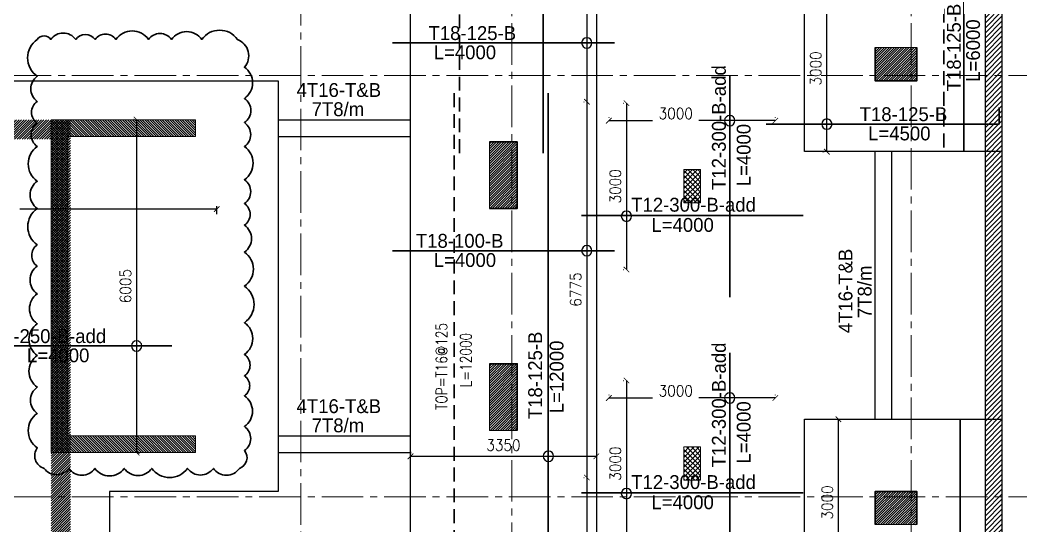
# Model space of a CAD drawing. Header units: millimetres. Extents: x -967280 to 3852, y 2833 to 1955156.
# Drawn here: x -710691 to -692652, y 396213 to 405335 of the extents above; entities that cross this region are included whole.
import ezdxf

# ---------------------------------------------------------------- set-up
doc = ezdxf.new("R2010")
doc.units = ezdxf.units.MM
doc.header["$LTSCALE"] = 1000
doc.header["$PDMODE"] = 35
doc.header["$PDSIZE"] = 25
doc.linetypes.add('$0$DASHED2', pattern=[0.375, 0.25, -0.125])
doc.linetypes.add('Columns_Structural070816$0$CENTER2', pattern=[1.125, 0.75, -0.125, 0.125, -0.125])
for name, color, linetype in [('_N-DIM 3', 7, 'Continuous'), ('B05-FIRST FLOOR PLAN$0$STR_ROOF RFT$0$S-SYMB', 30, 'Continuous'), ('R.C. footing', 4, 'Continuous'), ('S - BATH Hach', 1, 'Continuous'), ('S - col hach', 1, 'Continuous'), ('S -Beams', 2, 'Continuous')]:
    doc.layers.add(name, color=color, linetype=linetype)
for name, color, linetype, lineweight in [('S - column', 6, 'Continuous', 60), ('ST-000-AXIS', 9, 'Columns_Structural070816$0$CENTER2', 9), ('ST-203-SLAB-TXT', 7, 'Continuous', 30), ('ST-RFT-BOT', 2, '$0$DASHED2', 30), ('ST-RFT-TOP', 5, '$0$DASHED2', 30)]:
    doc.layers.add(name, color=color, linetype=linetype, lineweight=lineweight)
doc.styles.add('B05-FIRST FLOOR PLAN$0$T25-100', font='STENCIL.shx', dxfattribs={"height": 250})
doc.styles.add('hcc_E_Text', font='romans.shx', dxfattribs={"width": 0.8})
doc.styles.add('TUNELNO', font='romans.shx', dxfattribs={"width": 0.9})
doc.dimstyles.new('Copy(2) of DSEC', dxfattribs={"dimtxt": 200, "dimasz": 100, "dimexe": 50, "dimexo": 80, "dimgap": 100, "dimtad": 1, "dimdec": 0, "dimrnd": 5, "dimzin": 0, "dimdsep": 46, "dimtxsty": 'TUNELNO', "dimblk": 'ARCHTICK', "dimcen": 0.09, "dimclrd": 1, "dimclre": 1, "dimclrt": 3, "dimadec": 0, "dimazin": 0, "dimtfac": 0.78125, "dimtdec": 0, "dimtix": 1, "dimtmove": 2, "dimatfit": 3, "dimldrblk": 'ARCHTICK', "dimfxl": 1, "dimtolj": 1, "dimtzin": 0, "dimarcsym": 0})
pattern_1 = [(45, (-1157727.56, -23202.353), (-44.9012806, 44.9012806), []), (135, (-1157727.56, -23202.353), (-44.9012806, -44.9012806), [])]

# ---------------------------------------------------------------- blocks, each defined once
blk = doc.blocks.new('A$C46269fcd new')
at = {"layer": 'S - BATH Hach', "ltscale": 30, "transparency": 33554483}
h = blk.add_hatch(dxfattribs=at)
h.set_pattern_fill('ANSI31', color=1, scale=20)
h.set_pattern_definition([(45, (643184.17, -484711.8), (-44.9012806, 44.9012806), [])])
h.paths.add_polyline_path([(47835, 35800), (47835, -9200), (-6100, -9200), (-6100, 35800), (-5800, 35800), (-5800, -8900), (47535, -8900), (47535, 35800)])
at = {"layer": 'R.C. footing', "color": 4, "ltscale": 30}
blk.add_lwpolyline([(47835, 35800), (47835, -9200), (-6100, -9200), (-6100, 35800), (-5800, 35800), (-5800, -8900), (47535, -8900), (47535, 35800)], close=True, dxfattribs=at)
blk = doc.blocks.new('FROM FOUNDATION TO UPPER LOWER BASEMENT_COLUMNS(new2)')
at = {"layer": 'S - col hach'}
h = blk.add_hatch(dxfattribs=at)
h.set_pattern_fill('ANSI31', color=256, scale=10)
h.set_pattern_definition([(45, (193250.144, -599612.31), (-22.4506403, 22.4506403), [])])
h.paths.add_polyline_path([(462706, 627440), (463199, 627440), (463199, 628040), (462449, 628040), (462449, 627440)])
h = blk.add_hatch(dxfattribs=at)
h.set_pattern_fill('ANSI31', color=256, scale=10, angle=-90)
h.set_pattern_definition([(315, (-770003.16, 861038.448), (22.4506403, 22.4506403), [])])
h.paths.add_polyline_path([(450199, 621040), (447899, 621040), (447899, 626440), (450199, 626440), (450199, 626740), (447599, 626740), (447599, 620740), (450199, 620740)])
h = blk.add_hatch(dxfattribs=at)
h.set_pattern_fill('ANSI31', color=256, scale=10)
h.set_pattern_definition([(45, (193250.144, -601912.31), (-22.4506403, 22.4506403), [])])
h.paths.add_polyline_path([(455999, 625140), (455999, 626340), (455499, 626340), (455499, 625140)])
h = blk.add_hatch(dxfattribs=at)
h.set_pattern_fill('ANSI31', color=256, scale=10)
h.set_pattern_definition([(45, (-119733.897, -851549.915), (-22.4506403, 22.4506403), [])])
h.paths.add_polyline_path([(455999, 622340), (455499, 622340), (455499, 621140), (455999, 621140)])
h = blk.add_hatch(dxfattribs=at)
h.set_pattern_fill('ANSI31', color=256, scale=10)
h.set_pattern_definition([(45, (193250.144, -607512.31), (-22.4506403, 22.4506403), [])])
h.paths.add_polyline_path([(462706, 619440), (463199, 619440), (463199, 620040), (462449, 620040), (462449, 619440)])
at = {"layer": 'S - column', "lineweight": 15}
for points in [[(462449, 627440), (463199, 627440), (463199, 628040), (462449, 628040)], [(450199, 621040), (447899, 621040), (447899, 626440), (450199, 626440), (450199, 626740), (447599, 626740), (447599, 620740), (450199, 620740)], [(455499, 625140), (455999, 625140), (455999, 626340), (455499, 626340)], [(455499, 621140), (455999, 621140), (455999, 622340), (455499, 622340)], [(462449, 619440), (463199, 619440), (463199, 620040), (462449, 620040)]]:
    blk.add_lwpolyline(points, close=True, dxfattribs=at)
at = {"layer": 'ST-RFT-BOT', "color": 7, "linetype": 'Continuous', "ltscale": 30}
for points in [[(463199, 628040), (463199, 627440), (462449, 627440), (462449, 628040)], [(455499, 626340), (455999, 626340), (455999, 625140), (455499, 625140)], [(455499, 622340), (455999, 622340), (455999, 621140)], [(463199, 619440), (463199, 620040), (462449, 620040), (462449, 619440)]]:
    blk.add_lwpolyline(points, dxfattribs=at)
blk = doc.blocks.new('_ArchTick')
at = {"color": 0, "linetype": 'ByBlock', "const_width": 0.15}
blk.add_lwpolyline([(-0.5, -0.5), (0.5, 0.5)], dxfattribs=at)
blk = doc.blocks.new('*D250')
at = {"layer": '_N-DIM 3', "color": 1, "lineweight": -2, "ltscale": 30, "transparency": 16777216}
for p, q in [((-717145, 401832), (-717145, 401978)), ((-717145, 401928), (-711676, 401928)), ((-707145, 401928), (-710696, 401928)), ((-707145, 401832), (-707145, 401978))]:
    blk.add_line(p, q, dxfattribs=at)
at = {"layer": 'Defpoints', "color": 0, "ltscale": 30, "transparency": 16777216}
for p in [(-717145, 401928), (-717145, 401752), (-707145, 401752)]:
    blk.add_point(p, dxfattribs=at)
at = {"layer": '_N-DIM 3', "color": 1, "lineweight": -2, "ltscale": 30, "transparency": 16777216, "xscale": 100, "yscale": 100, "zscale": 100, "rotation": 180}
blk.add_blockref('_ArchTick', (-717145, 401928), dxfattribs=at)
at = {"layer": '_N-DIM 3', "color": 1, "lineweight": -2, "ltscale": 30, "transparency": 16777216, "xscale": 100, "yscale": 100, "zscale": 100}
blk.add_blockref('_ArchTick', (-707145, 401928), dxfattribs=at)
at = {"layer": '_N-DIM 3', "color": 3, "ltscale": 30, "transparency": 16777216, "insert": (-711186, 401791), "char_height": 200, "attachment_point": 5, "style": 'TUNELNO'}
blk.add_mtext('\\A1;10000', dxfattribs=at)
blk = doc.blocks.new('*D275')
at = {"layer": '_N-DIM 3', "color": 1, "lineweight": -2, "ltscale": 30, "transparency": 16777216}
for p, q in [((-699820, 398837), (-699812, 398837)), ((-699762, 398837), (-699762, 395837)), ((-699820, 395837), (-699812, 395837))]:
    blk.add_line(p, q, dxfattribs=at)
at = {"layer": 'Defpoints', "color": 0, "ltscale": 30, "transparency": 16777216}
for p in [(-699740, 398837), (-699762, 395837), (-699740, 395837)]:
    blk.add_point(p, dxfattribs=at)
at = {"layer": '_N-DIM 3', "color": 1, "lineweight": -2, "ltscale": 30, "transparency": 16777216, "xscale": 100, "yscale": 100, "zscale": 100}
for p, rotation in [((-699762, 398837), 90), ((-699762, 395837), 270)]:
    blk.add_blockref('_ArchTick', p, dxfattribs=dict(at, rotation=rotation))
at = {"layer": '_N-DIM 3', "color": 3, "ltscale": 30, "transparency": 16777216, "insert": (-699962, 397337), "char_height": 200, "attachment_point": 5, "rotation": 90, "style": 'TUNELNO'}
blk.add_mtext('\\A1;3000', dxfattribs=at)
blk = doc.blocks.new('*D276')
at = {"layer": '_N-DIM 3', "color": 1, "lineweight": -2, "ltscale": 30, "transparency": 16777216}
for p, q in [((-700079, 398579), (-700079, 398571)), ((-700079, 398521), (-699291, 398521)), ((-697079, 398521), (-698456, 398521)), ((-697079, 398579), (-697079, 398571))]:
    blk.add_line(p, q, dxfattribs=at)
at = {"layer": 'Defpoints', "color": 0, "ltscale": 30, "transparency": 16777216}
for p in [(-700079, 398521), (-700079, 398499), (-697079, 398499)]:
    blk.add_point(p, dxfattribs=at)
at = {"layer": '_N-DIM 3', "color": 1, "lineweight": -2, "ltscale": 30, "transparency": 16777216, "xscale": 100, "yscale": 100, "zscale": 100, "rotation": 180}
blk.add_blockref('_ArchTick', (-700079, 398521), dxfattribs=at)
at = {"layer": '_N-DIM 3', "color": 1, "lineweight": -2, "ltscale": 30, "transparency": 16777216, "xscale": 100, "yscale": 100, "zscale": 100}
blk.add_blockref('_ArchTick', (-697079, 398521), dxfattribs=at)
at = {"layer": '_N-DIM 3', "color": 3, "ltscale": 30, "transparency": 16777216, "insert": (-698873, 398649), "char_height": 200, "attachment_point": 5, "style": 'TUNELNO'}
blk.add_mtext('\\A1;3000', dxfattribs=at)
blk = doc.blocks.new('*D277')
at = {"layer": '_N-DIM 3', "color": 1, "lineweight": -2, "ltscale": 30, "transparency": 16777216}
for p, q in [((-699820, 403837), (-699812, 403837)), ((-699762, 403837), (-699762, 400837)), ((-699820, 400837), (-699812, 400837))]:
    blk.add_line(p, q, dxfattribs=at)
at = {"layer": 'Defpoints', "color": 0, "ltscale": 30, "transparency": 16777216}
for p in [(-699740, 403837), (-699762, 400837), (-699740, 400837)]:
    blk.add_point(p, dxfattribs=at)
at = {"layer": '_N-DIM 3', "color": 1, "lineweight": -2, "ltscale": 30, "transparency": 16777216, "xscale": 100, "yscale": 100, "zscale": 100}
for p, rotation in [((-699762, 403837), 90), ((-699762, 400837), 270)]:
    blk.add_blockref('_ArchTick', p, dxfattribs=dict(at, rotation=rotation))
at = {"layer": '_N-DIM 3', "color": 3, "ltscale": 30, "transparency": 16777216, "insert": (-699962, 402337), "char_height": 200, "attachment_point": 5, "rotation": 90, "style": 'TUNELNO'}
blk.add_mtext('\\A1;3000', dxfattribs=at)
blk = doc.blocks.new('*D278')
at = {"layer": '_N-DIM 3', "color": 1, "lineweight": -2, "ltscale": 30, "transparency": 16777216}
for p, q in [((-700079, 403579), (-700079, 403571)), ((-697079, 403579), (-697079, 403571)), ((-700079, 403521), (-699291, 403521)), ((-697079, 403521), (-698456, 403521))]:
    blk.add_line(p, q, dxfattribs=at)
at = {"layer": 'Defpoints', "color": 0, "ltscale": 30, "transparency": 16777216}
for p in [(-700079, 403521), (-700079, 403499), (-697079, 403499)]:
    blk.add_point(p, dxfattribs=at)
at = {"layer": '_N-DIM 3', "color": 1, "lineweight": -2, "ltscale": 30, "transparency": 16777216, "xscale": 100, "yscale": 100, "zscale": 100, "rotation": 180}
blk.add_blockref('_ArchTick', (-700079, 403521), dxfattribs=at)
at = {"layer": '_N-DIM 3', "color": 1, "lineweight": -2, "ltscale": 30, "transparency": 16777216, "xscale": 100, "yscale": 100, "zscale": 100}
blk.add_blockref('_ArchTick', (-697079, 403521), dxfattribs=at)
at = {"layer": '_N-DIM 3', "color": 3, "ltscale": 30, "transparency": 16777216, "insert": (-698873, 403649), "char_height": 200, "attachment_point": 5, "style": 'TUNELNO'}
blk.add_mtext('\\A1;3000', dxfattribs=at)
blk = doc.blocks.new('*D337')
at = {"layer": '_N-DIM 3', "color": 1, "lineweight": -2, "transparency": 16777216}
for p, q in [((-708634, 403540), (-708640, 403540)), ((-708590, 403540), (-708590, 397535)), ((-708568, 397535), (-708540, 397535))]:
    blk.add_line(p, q, dxfattribs=at)
at = {"layer": 'Defpoints', "color": 0, "transparency": 16777216}
for p in [(-708554, 403540), (-708648, 397535), (-708590, 397535)]:
    blk.add_point(p, dxfattribs=at)
at = {"layer": '_N-DIM 3', "color": 1, "lineweight": -2, "transparency": 16777216, "xscale": 100, "yscale": 100, "zscale": 100}
for p, rotation in [((-708590, 403540), 90), ((-708590, 397535), 270)]:
    blk.add_blockref('_ArchTick', p, dxfattribs=dict(at, rotation=rotation))
at = {"layer": '_N-DIM 3', "color": 3, "transparency": 16777216, "insert": (-708790, 400537), "char_height": 200, "attachment_point": 5, "rotation": 90, "style": 'TUNELNO'}
blk.add_mtext('\\A1;6005', dxfattribs=at)
blk = doc.blocks.new('*D341')
at = {"layer": '_N-DIM 3', "color": 1, "lineweight": -2, "transparency": 16777216}
for p, q in [((-700532, 403862), (-700526, 403862)), ((-700476, 403862), (-700476, 397087)), ((-700532, 397087), (-700526, 397087))]:
    blk.add_line(p, q, dxfattribs=at)
at = {"layer": 'Defpoints', "color": 0, "transparency": 16777216}
for p in [(-700452, 403862), (-700476, 397087), (-700452, 397087)]:
    blk.add_point(p, dxfattribs=at)
at = {"layer": '_N-DIM 3', "color": 1, "lineweight": -2, "transparency": 16777216, "xscale": 100, "yscale": 100, "zscale": 100}
for p, rotation in [((-700476, 403862), 90), ((-700476, 397087), 270)]:
    blk.add_blockref('_ArchTick', p, dxfattribs=dict(at, rotation=rotation))
at = {"layer": '_N-DIM 3', "color": 3, "transparency": 16777216, "insert": (-700676, 400475), "char_height": 200, "attachment_point": 5, "rotation": 90, "style": 'TUNELNO'}
blk.add_mtext('\\A1;6775', dxfattribs=at)
blk = doc.blocks.new('*D346')
at = {"layer": '_N-DIM 3', "color": 1, "lineweight": -2, "transparency": 16777216}
for p, q in [((-696230, 405962), (-696200, 405962)), ((-696150, 402962), (-696150, 405962)), ((-696230, 402962), (-696200, 402962))]:
    blk.add_line(p, q, dxfattribs=at)
at = {"layer": 'Defpoints', "color": 0, "transparency": 16777216}
for p in [(-696150, 405962), (-696150, 405962), (-696150, 402962)]:
    blk.add_point(p, dxfattribs=at)
at = {"layer": '_N-DIM 3', "color": 1, "lineweight": -2, "transparency": 16777216, "xscale": 100, "yscale": 100, "zscale": 100}
for p, rotation in [((-696150, 405962), 90), ((-696150, 402962), 270)]:
    blk.add_blockref('_ArchTick', p, dxfattribs=dict(at, rotation=rotation))
at = {"layer": '_N-DIM 3', "color": 3, "transparency": 16777216, "insert": (-696350, 404462), "char_height": 200, "attachment_point": 5, "rotation": 90, "style": 'TUNELNO'}
blk.add_mtext('\\A1;3000', dxfattribs=at)
blk = doc.blocks.new('*D350')
at = {"layer": '_N-DIM 3', "color": 1, "lineweight": -2, "transparency": 16777216}
for p, q in [((-696022, 398137), (-695992, 398137)), ((-695942, 395137), (-695942, 398137)), ((-696022, 395137), (-695992, 395137))]:
    blk.add_line(p, q, dxfattribs=at)
at = {"layer": 'Defpoints', "color": 0, "transparency": 16777216}
for p in [(-695942, 398137), (-695942, 398137), (-695942, 395137)]:
    blk.add_point(p, dxfattribs=at)
at = {"layer": '_N-DIM 3', "color": 1, "lineweight": -2, "transparency": 16777216, "xscale": 100, "yscale": 100, "zscale": 100}
for p, rotation in [((-695942, 398137), 90), ((-695942, 395137), 270)]:
    blk.add_blockref('_ArchTick', p, dxfattribs=dict(at, rotation=rotation))
at = {"layer": '_N-DIM 3', "color": 3, "transparency": 16777216, "insert": (-696142, 396637), "char_height": 200, "attachment_point": 5, "rotation": 90, "style": 'TUNELNO'}
blk.add_mtext('\\A1;3000', dxfattribs=at)
blk = doc.blocks.new('*D311')
at = {"layer": '_N-DIM 3', "color": 1, "lineweight": -2, "transparency": 16777216}
for p, q in [((-700532, 408862), (-700526, 408862)), ((-700476, 408862), (-700476, 403862)), ((-700532, 403862), (-700526, 403862))]:
    blk.add_line(p, q, dxfattribs=at)
at = {"layer": 'Defpoints', "color": 0, "transparency": 16777216}
for p in [(-700452, 408862), (-700476, 403862), (-700452, 403862)]:
    blk.add_point(p, dxfattribs=at)
at = {"layer": '_N-DIM 3', "color": 1, "lineweight": -2, "transparency": 16777216, "xscale": 100, "yscale": 100, "zscale": 100}
for p, rotation in [((-700476, 408862), 90), ((-700476, 403862), 270)]:
    blk.add_blockref('_ArchTick', p, dxfattribs=dict(at, rotation=rotation))
at = {"layer": '_N-DIM 3', "color": 3, "transparency": 16777216, "insert": (-700676, 406362), "char_height": 200, "attachment_point": 5, "rotation": 90, "style": 'TUNELNO'}
blk.add_mtext('\\A1;5000', dxfattribs=at)
blk = doc.blocks.new('*D312')
at = {"layer": '_N-DIM 3', "color": 1, "lineweight": -2, "transparency": 16777216}
for p, q in [((-700532, 397087), (-700526, 397087)), ((-700476, 397087), (-700476, 392087)), ((-700532, 392087), (-700526, 392087))]:
    blk.add_line(p, q, dxfattribs=at)
at = {"layer": 'Defpoints', "color": 0, "transparency": 16777216}
for p in [(-700452, 397087), (-700476, 392087), (-700452, 392087)]:
    blk.add_point(p, dxfattribs=at)
at = {"layer": '_N-DIM 3', "color": 1, "lineweight": -2, "transparency": 16777216, "xscale": 100, "yscale": 100, "zscale": 100}
for p, rotation in [((-700476, 397087), 90), ((-700476, 392087), 270)]:
    blk.add_blockref('_ArchTick', p, dxfattribs=dict(at, rotation=rotation))
at = {"layer": '_N-DIM 3', "color": 3, "transparency": 16777216, "insert": (-700676, 394587), "char_height": 200, "attachment_point": 5, "rotation": 90, "style": 'TUNELNO'}
blk.add_mtext('\\A1;5000', dxfattribs=at)
blk = doc.blocks.new('sm 12')
at = {"layer": 'S - col hach'}
h = blk.add_hatch(dxfattribs=at)
h.set_pattern_fill('ANSI31', color=256, scale=10)
h.set_pattern_definition([(45, (785574.697, -401549.418), (-22.4506403, 22.4506403), [])])
h.paths.add_polyline_path([(5475, 1988), (-5037, 1988), (-5037, -4012), (-2475, -4012), (-2475, -7712), (5475, -7712)])
h.paths.add_polyline_path([(0, 1638), (0, -512), (350, -512), (350, 1638), (5125, 1638), (5125, -7362), (2425, -7362), (2425, -7012), (1925, -7012), (1925, -7362), (350, -7362), (350, -1012), (0, -1012), (0, -7362), (-2125, -7362), (-2125, -3662), (-4687, -3662), (-4687, 1638)], flags=16)
at = {"layer": 'S -Beams', "const_width": 0.02}
blk.add_lwpolyline([(5475, 1988), (-5037, 1988), (-5037, -4012), (-2475, -4012), (-2475, -7712), (5475, -7712)], close=True, dxfattribs=at)
at = {"layer": 'S -Beams'}
blk.add_lwpolyline([(1925, -7362, 0, 0, 0), (350, -7362, 0, 0, 0), (350, -1012, 0, 0, 0), (0, -1012, 0.02, 0.02, 0), (0, -7362, 0.02, 0.02, 0), (-2125, -7362, 0.02, 0.02, 0), (-2125, -3662, 0.02, 0.02, 0), (-4687, -3662, 0.02, 0.02, 0), (-4687, 1638, 0.02, 0.02, 0), (0, 1638, 0.02, 0.02, 0), (0, -512, 0, 0, 0), (350, -512, 0, 0, 0), (350, 1638, 0, 0, 0), (5125, 1638, 0, 0, 0), (5125, -7362, 0, 0, 0), (2425, -7362, 0, 0, 0), (2425, -7012, 0, 0, 0), (1925, -7012, 0, 0, 0)], format="xyseb", close=True, dxfattribs=at)
blk = doc.blocks.new('*D313')
at = {"layer": '_N-DIM 3', "color": 1, "lineweight": -2, "ltscale": 30, "transparency": 16777216}
for p, q in [((-703654, 397550), (-703654, 397520)), ((-703654, 397470), (-700304, 397470)), ((-700304, 397550), (-700304, 397520))]:
    blk.add_line(p, q, dxfattribs=at)
at = {"layer": 'Defpoints', "color": 0, "ltscale": 30, "transparency": 16777216}
for p in [(-703654, 397470), (-700304, 397470), (-700304, 397470)]:
    blk.add_point(p, dxfattribs=at)
at = {"layer": '_N-DIM 3', "color": 1, "lineweight": -2, "ltscale": 30, "transparency": 16777216, "xscale": 100, "yscale": 100, "zscale": 100, "rotation": 180}
blk.add_blockref('_ArchTick', (-703654, 397470), dxfattribs=at)
at = {"layer": '_N-DIM 3', "color": 1, "lineweight": -2, "ltscale": 30, "transparency": 16777216, "xscale": 100, "yscale": 100, "zscale": 100}
blk.add_blockref('_ArchTick', (-700304, 397470), dxfattribs=at)
at = {"layer": '_N-DIM 3', "color": 3, "ltscale": 30, "transparency": 16777216, "insert": (-701979, 397670), "char_height": 200, "attachment_point": 5, "style": 'TUNELNO'}
blk.add_mtext('\\A1;3350', dxfattribs=at)
blk = doc.blocks.new('AXES-00')
at = {"layer": 'ST-000-AXIS'}
for p, q in [((552098.9, 695813.8), (552098.9, 750979.6)), ((555898.9, 750979.6), (555898.9, 695813.8)), ((563098.9, 750979.6), (563098.9, 695813.8)), ((575723.2, 727539.7), (505674.3, 727539.7)), ((575723.2, 719939.7), (505674.3, 719939.7))]:
    blk.add_line(p, q, dxfattribs=at)

msp = doc.modelspace()

# ---------------------------------------------------------------- hatches: boundary and pattern name
at = {"layer": 'S - col hach'}
h = msp.add_hatch(dxfattribs=at)
h.set_pattern_fill('ANSI37', color=3, scale=20)
h.set_pattern_definition(pattern_1)
h.paths.add_polyline_path([(-698728.6, 402637.4), (-698428.6, 402637.4), (-698428.6, 402037.4), (-698728.6, 402037.4)])
h = msp.add_hatch(dxfattribs=at)
h.set_pattern_fill('ANSI37', color=3, scale=20)
h.set_pattern_definition(pattern_1)
h.paths.add_polyline_path([(-698728.6, 397637.4), (-698428.6, 397637.4), (-698428.6, 397037.4), (-698728.6, 397037.4)])

# ---------------------------------------------------------------- linework, layer by layer
at = {"layer": 'B05-FIRST FLOOR PLAN$0$STR_ROOF RFT$0$S-SYMB', "extrusion": (0, 0, -1)}
for centre in [(700476.3, 404921.6), (697900.5, 403521), (696150.1, 403459), (699762.2, 401798.1), (700476.3, 401176.5), (708589.9, 399458.3), (697900.5, 398521), (701169, 397469.7), (699762.2, 396798.1)]:
    msp.add_circle(centre, 92.8, dxfattribs=at)
at = {"layer": 'R.C. footing'}
for p, q in [((-706038.1, 403537.4), (-703653.7, 403537.4)), ((-706038.1, 403237.4), (-703653.7, 403237.4)), ((-695278.7, 398137.4), (-695278.7, 402962.4)), ((-694978.7, 398137.4), (-694978.7, 402962.4)), ((-706038.1, 397837.4), (-703653.7, 397837.4)), ((-706038.1, 397537.4), (-703653.7, 397537.4))]:
    msp.add_line(p, q, dxfattribs=at)
for points in [[(-710828.7, 393137.4), (-710828.7, 386262.3), (-734632, 386262.3), (-734632, 414787.3), (-710828.7, 414787.3), (-710828.7, 404237.4), (-706038.1, 404237.4), (-706038.1, 396837.4), (-709078.7, 396837.4), (-709078.7, 393137.4)], [(-692993.7, 408962.4), (-692993.7, 402962.4), (-696553.7, 402962.4), (-696553.7, 408962.4)], [(-703653.7, 408862.4), (-700303.7, 408862.4), (-700303.7, 392087.4), (-703653.7, 392087.4)], [(-692993.7, 398137.4), (-692993.7, 392137.4), (-696553.7, 392137.4), (-696553.7, 398137.4)]]:
    msp.add_lwpolyline(points, close=True, dxfattribs=at)
at = {"layer": 'S - column', "lineweight": 15}
for points in [[(-698728.6, 402637.4), (-698428.6, 402637.4), (-698428.6, 402037.4), (-698728.6, 402037.4)], [(-698728.6, 397637.4), (-698428.6, 397637.4), (-698428.6, 397037.4), (-698728.6, 397037.4)]]:
    msp.add_lwpolyline(points, close=True, dxfattribs=at)
at = {"layer": 'ST-RFT-BOT', "ltscale": 90}
for p, q in [((-701263.7, 408934.9), (-701263.7, 402934.9)), ((-701170.9, 404014.9), (-701170.9, 392014.9))]:
    msp.add_line(p, q, dxfattribs=at)
at = {"layer": 'ST-RFT-BOT', "ltscale": 30}
msp.add_line((-707953.7, 399458.3), (-711953.7, 399458.3), dxfattribs=at)
for points in [[(-693680.1, 402962.4), (-693680.1, 408962.4)], [(-703978.7, 404921.6), (-699978.7, 404921.6)], [(-697900.5, 400336.8), (-697900.5, 400894), (-697900.5, 403779.7), (-697900.5, 404336.8)], [(-693043.7, 403759), (-693043.7, 403459), (-697243.7, 403459)], [(-696574.8, 401809.3), (-697055.1, 401809.3), (-700094.6, 401809.3), (-700574.8, 401809.3)], [(-703978.7, 401176.5), (-699978.7, 401176.5)], [(-697900.5, 395336.8), (-697900.5, 395894), (-697900.5, 398779.7), (-697900.5, 399336.8)], [(-693748.9, 392137.4), (-693748.9, 398137.4)], [(-696574.8, 396809.3), (-697055.1, 396809.3), (-700094.6, 396809.3), (-700574.8, 396809.3)]]:
    msp.add_lwpolyline(points, dxfattribs=at)
at = {"layer": 'ST-RFT-BOT', "color": 5, "linetype": 'Continuous'}
msp.add_lwpolyline([(-710380.5, 404984.2, 0.5205671), (-710380.5, 404320.3, 0.5205671), (-710380.5, 403868.5, 0.5205671), (-710380.5, 403473.2, 0.5205671), (-710380.5, 403054.3, 0.5205671), (-710380.5, 402429.2, 0.5205671), (-710380.5, 401937.9, 0.5205671), (-710380.5, 401281.5, 0.5205671), (-710380.5, 400898.8, 0.5205671), (-710380.5, 400398, 0.5205671), (-710380.5, 399860.4, 0.5205671), (-710380.5, 399287.3, 0.5205671), (-710380.5, 398716.2, 0.5205671), (-710380.5, 398243.6, 0.5205671), (-710380.5, 397622.4, 0.5205671), (-710255.2, 397252.5, 0.5205671), (-709812, 397252.5, 0.5205671), (-709341.2, 397252.5, 0.5205671), (-708812.4, 397252.5, 0.5205671), (-708316.2, 397252.5, 0.5205671), (-707672.7, 397252.5, 0.5205671), (-707207, 397252.5, 0.5205671), (-706735.6, 397252.5, 0.5205671), (-706645.4, 397573.7, 0.5205671), (-706645.4, 398004.3, 0.5205671), (-706645.4, 398560.6, 0.5205671), (-706645.4, 398919.9, 0.5205671), (-706645.4, 399305.7, 0.5205671), (-706645.4, 399878.7, 0.5205671), (-706645.4, 400537.9, 0.5205671), (-706645.4, 401150.3, 0.5205671), (-706645.4, 401636.9, 0.5205671), (-706645.4, 402025.2, 0.5205671), (-706645.4, 402456.1, 0.5205671), (-706645.4, 403054.5, 0.5205671), (-706645.4, 403484.7, 0.5205671), (-706645.4, 403921.6, 0.5205671), (-706645.4, 404484.2, 0.5205671), (-706771.7, 404984.2, 0.5205671), (-707414.4, 404984.2, 0.5205671), (-707961.6, 404984.2, 0.5205671), (-708374.7, 404984.2, 0.5205671), (-708963.4, 404984.2, 0.5205671), (-709337.9, 404984.2, 0.5205671), (-709687.3, 404984.2, 0.5205671), (-710136.1, 404984.2, 0.5205671)], format="xyb", close=True, dxfattribs=at)
at = {"layer": 'ST-RFT-TOP'}
msp.add_line((-702868.8, 404014.9), (-702868.8, 392014.9), dxfattribs=at)
for points in [[(-701768.5, 408812.4), (-702768.5, 408812.4), (-702768.5, 402812.4)], [(-693444.7, 408912.4), (-694044.7, 408912.4), (-694044.7, 403012.4)]]:
    msp.add_lwpolyline(points, dxfattribs=at)

# ---------------------------------------------------------------- block references
at = {"layer": '_N-DIM 3', "color": 6, "linetype": 'Continuous', "ltscale": 30}
msp.add_blockref('AXES-00', (-1257727.6, -323202.4), dxfattribs=at)
at = {"layer": 'S - column', "color": 7, "true_color": 0xffffff}
msp.add_blockref('A$C46269fcd new', (-740828.7, 387237.4), dxfattribs=at)
at = {"layer": 'S - column'}
msp.add_blockref('FROM FOUNDATION TO UPPER LOWER BASEMENT_COLUMNS(new2)', (-1157727.6, -223202.4), dxfattribs=at)
at = {"layer": 'ST-RFT-BOT', "color": 3, "linetype": 'Continuous'}
msp.add_blockref('sm 12', (-715253.7, 401549.4), dxfattribs=at)

# ---------------------------------------------------------------- texts
at = {"layer": 'ST-203-SLAB-TXT', "style": 'B05-FIRST FLOOR PLAN$0$T25-100'}
for s, p in [('T18-125-B', (-693735.7, 404049.8)), ('L=6000', (-693390.4, 404221.8)), ('4T16-T&B', (-695689.6, 399688.2)), ('7T8/m', (-695343.2, 399960.3)), ('T18-125-B', (-701281.7, 398138.4)), ('L=12000', (-700896.3, 398245.2))]:
    msp.add_text(s, height=250, rotation=90, dxfattribs=at).set_placement(p)
for s, p in [('T18-125-B', (-703330.1, 404974.4)), ('L=4000', (-703236.2, 404628)), ('4T16-T&B', (-705707.6, 403948.3)), ('7T8/m', (-705435.4, 403601.9)), ('T18-125-B', (-695559.1, 403511.8)), ('L=4500', (-695406.5, 403165.4)), ('T18-100-B', (-703557.5, 401229.3)), ('L=4000', (-703236.2, 400882.9)), ('4T16-T&B', (-705707.6, 398248.3)), ('7T8/m', (-705435.4, 397901.9))]:
    msp.add_text(s, height=250, dxfattribs=at).set_placement(p)
at = {"layer": 'ST-203-SLAB-TXT', "color": 6, "style": 'B05-FIRST FLOOR PLAN$0$T25-100'}
for s, p in [('T12-300-B-add', (-697971, 402271)), ('L=4000', (-697524.3, 402336.8)), ('T12-300-B-add', (-697971, 397271)), ('L=4000', (-697524.3, 397336.8))]:
    msp.add_text(s, height=250, rotation=90, dxfattribs=at).set_placement(p)
for s, p in [('T12-300-B-add', (-699677.2, 401879.8)), ('L=4000', (-699311.8, 401515.7)), ('T16-250-B-add', (-711387.1, 399511)), ('L=4000', (-710565.6, 399164.7)), ('T12-300-B-add', (-699677.2, 396879.8)), ('L=4000', (-699311.8, 396515.7))]:
    msp.add_text(s, height=250, dxfattribs=at).set_placement(p)
at = {"layer": 'ST-203-SLAB-TXT', "color": 3, "style": 'hcc_E_Text', "width": 0.8}
for s, p in [('TOP=T16@125', (-702995.7, 398308.9)), ('L=12000', (-702555.7, 398714.3))]:
    msp.add_text(s, height=200, rotation=90, dxfattribs=at).set_placement(p)

# ---------------------------------------------------------------- dimensions: what is measured, and where the dimension line sits
at = {"layer": '_N-DIM 3', "color": 7}
for base, p1, p2, picture, middle in [((-700476.3, 403862.4), (-700451.5, 408862.4), (-700451.5, 403862.4), '*D311', (-700676.3, 406362.4)), ((-696150.1, 405962.4), (-696150.1, 402962.4), (-696150.1, 405962.4), '*D346', (-696350.1, 404462.4)), ((-700476.3, 397087.4), (-700451.5, 403862.4), (-700451.5, 397087.4), '*D341', (-700676.3, 400474.9)), ((-708589.8856, 397535.1426), (-708553.9077, 403539.5938), (-708648.1551, 397535.1426), '*D337', (-708789.8856, 400537.3682)), ((-695941.5, 398137.5), (-695941.5, 395137.5), (-695941.5, 398137.5), '*D350', (-696141.5, 396637.5)), ((-700476.4, 392087.4), (-700451.6, 397087.4), (-700451.6, 392087.4), '*D312', (-700676.4, 394587.4))]:
    dim = msp.add_linear_dim(base=base, p1=p1, p2=p2, angle=90, dimstyle='Copy(2) of DSEC', dxfattribs=at)
    dim.commit()
    dim.dimension.update_dxf_attribs({"geometry": picture, "text_midpoint": middle})
at = {"layer": '_N-DIM 3', "ltscale": 30}
for base, p1, p2, picture, middle in [((-700078.6, 403521), (-697078.6, 403499.1), (-700078.6, 403499.1), '*D278', (-698873.4, 403648.8)), ((-717144.5, 401928.2), (-707144.5, 401751.7), (-717144.5, 401751.7), '*D250', (-711186.1, 401791.1)), ((-700078.6, 398521), (-697078.6, 398499.1), (-700078.6, 398499.1), '*D276', (-698873.4, 398648.8))]:
    dim = msp.add_linear_dim(base=base, p1=p1, p2=p2, dimstyle='Copy(2) of DSEC', dxfattribs=at)
    dim.commit()
    dim.dimension.update_dxf_attribs({"geometry": picture, "text_midpoint": middle, "dimtype": 160})
for base, p1, p2, picture, middle in [((-699762.3, 400837.4), (-699740.4, 403837.4), (-699740.4, 400837.4), '*D277', (-699962.3, 402337.4)), ((-699762.3, 395837.4), (-699740.4, 398837.4), (-699740.4, 395837.4), '*D275', (-699962.3, 397337.4))]:
    dim = msp.add_linear_dim(base=base, p1=p1, p2=p2, angle=90, dimstyle='Copy(2) of DSEC', dxfattribs=at)
    dim.commit()
    dim.dimension.update_dxf_attribs({"geometry": picture, "text_midpoint": middle})
dim = msp.add_linear_dim(base=(-700303.7, 397469.7), p1=(-703653.7, 397469.7), p2=(-700303.7, 397469.7), dimstyle='Copy(2) of DSEC', dxfattribs=at)
dim.commit()
dim.dimension.update_dxf_attribs({"geometry": '*D313', "text_midpoint": (-701978.7, 397669.7)})

doc.saveas('drawing.dxf')
